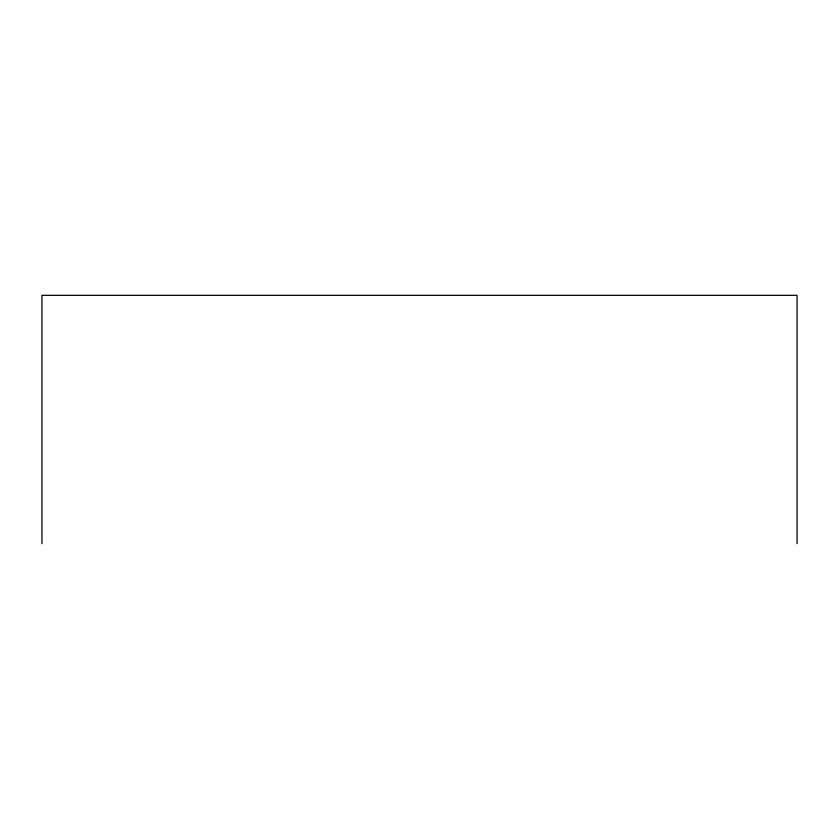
<?xml version="1.0" encoding="UTF-8"?>
<svg xmlns="http://www.w3.org/2000/svg" width="839" height="839" viewBox="0 0 839 839"><rect width="100%" height="100%" fill="white"/><g stroke="black" fill="none" stroke-linecap="round" stroke-linejoin="round"><path stroke-width="1.26" d="M797.05 543.672L797.05 295.328L41.95 295.328L41.95 543.672"/></g></svg>
